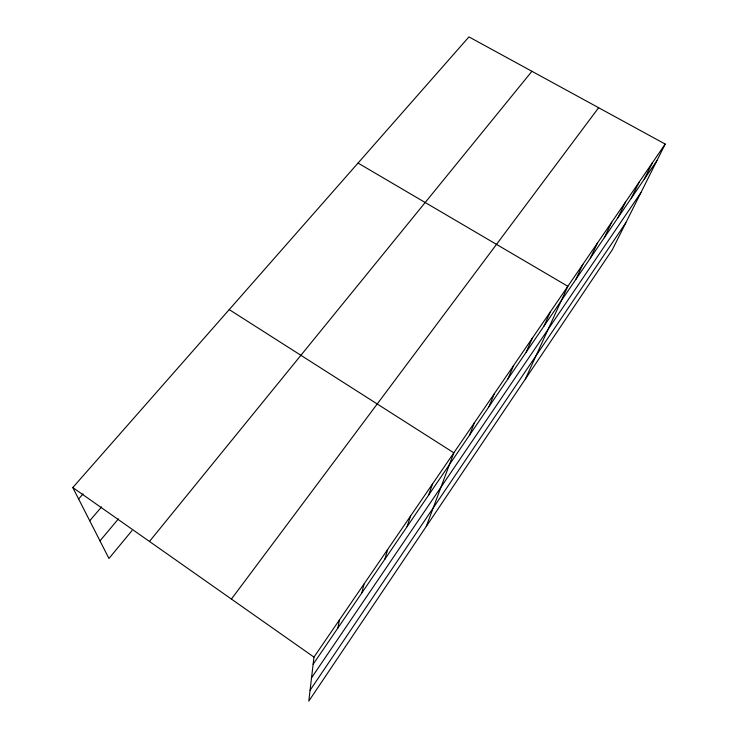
<?xml version="1.0" encoding="UTF-8"?>
<svg xmlns="http://www.w3.org/2000/svg" width="738" height="738" viewBox="0 0 738 738"><rect width="100%" height="100%" fill="white"/><g stroke="black" fill="none" stroke-linecap="round" stroke-linejoin="round"><path stroke-width="1.11" d="M665.206 144.076L313.973 657.115L308.807 701.1L612.337 249.73L665.206 144.076L468.944 36.9L72.794 487.56L108.947 558.472L132.019 530.594M337.893 628.001L339.443 619.911M361.777 593.011L363.991 584.062M384.83 559.238L387.653 549.496M407.099 526.618L410.485 516.139M428.612 495.097L432.533 483.934M426.296 526.388L453.833 452.828L229.223 309.6M469.553 435.125L474.423 422.754M489.036 406.583L494.331 393.668M507.91 378.926L513.602 365.522M526.194 352.137L532.264 338.272M543.924 326.168L550.336 311.87M525.336 379.101L567.854 286.289L358.031 163.07M575.889 279.342L582.882 264.333M590.271 258.272L597.503 242.968M604.284 237.747L611.756 222.156M617.937 217.738L625.63 201.88M631.258 198.218L639.163 182.12M644.256 179.186L652.346 162.858M310.08 690.27L625.815 222.784M311.547 677.816L640.925 192.59M313.133 664.274L656.931 160.616M231.418 599.072L598.629 107.72M149.473 541.461L531.923 71.3M99.971 540.88L118.431 518.897M89.722 520.779L101.549 506.941M78.634 499.008L83.09 493.888M72.794 487.56L313.973 657.115"/></g></svg>
